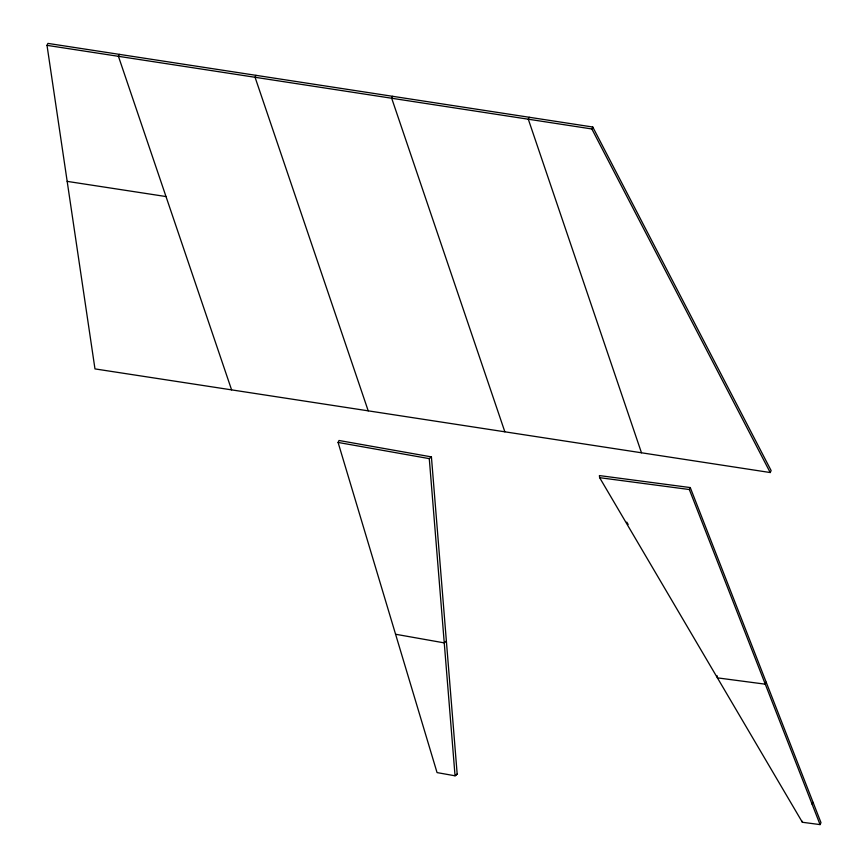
<?xml version="1.0" encoding="UTF-8"?>
<svg xmlns="http://www.w3.org/2000/svg" width="868" height="868" viewBox="0 0 868 868"><rect width="100%" height="100%" fill="white"/><g stroke="black" fill="none" stroke-linecap="round" stroke-linejoin="round"><path stroke-width="1.3" d="M47.013 45.353L47.924 43.4L592.768 127.021L771.131 470.586L770.209 472.539L94.97 368.9L47.013 45.353L591.846 128.963L770.209 472.539M119.35 54.358L118.428 56.311L231.593 389.873M255.973 75.332L255.062 77.274L368.216 410.846M392.607 96.305L391.685 98.247L504.851 431.808M529.23 117.267L528.308 119.22L641.474 452.781M591.846 128.963L592.768 127.021M338.086 442.441L339.019 440.488L431.418 456.894L457.176 774.061L455.049 775.797L437.049 772.596L338.086 442.441L429.28 458.629L431.418 456.894M820.065 824.6L689.333 489.519L690.266 487.566L599.387 475.577L599.647 477.682L802.368 822.267L820.065 824.6L820.987 822.658L690.266 487.566M766.205 682.237L765.283 684.179L717.413 677.865L717.163 675.76M812.155 804.343L813.088 802.39M446.38 641.148L444.253 642.884L395.58 634.248M457.176 774.061L455.049 775.797L429.28 458.629M599.647 477.682L689.333 489.519M67.172 181.379L166.005 196.548M626.783 522.135L628.15 524.456M802.206 821.215L802.292 822.126"/></g></svg>
